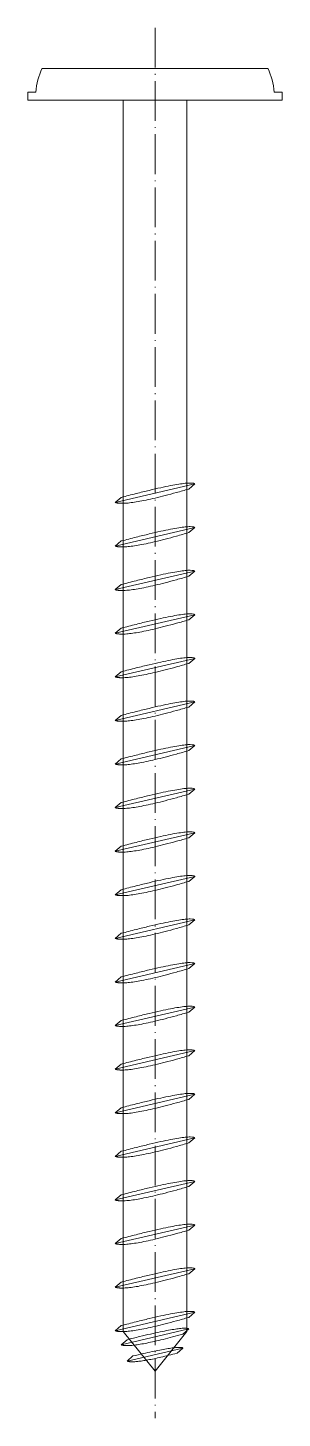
# Model space of a CAD drawing. Header units: metres. Extents: x -16 to 16, y -166 to 9.
import ezdxf

# ---------------------------------------------------------------- set-up
doc = ezdxf.new("R2010")
doc.units = ezdxf.units.M
doc.linetypes.add('MV_hartlijn_staal', pattern=[6.6, 5, -0.8, 0, -0.8])
doc.layers.add('A-DETL-GENF', color=92, linetype='Continuous', lineweight=18)

# ---------------------------------------------------------------- blocks, each defined once
blk = doc.blocks.new('28 schroeven 2D - Tellerkop-schroef 10_0x160mm-3429623-00_0 Basismaterialen')
at = {"layer": 'A-DETL-GENF', "linetype": 'MV_hartlijn_staal', "lineweight": 13}
blk.add_line((0, 9.1), (0, -165.9), dxfattribs=at)
at = {"layer": 'A-DETL-GENF', "lineweight": 5}
for p, q in [((-14.2, 4), (0, 4)), ((14.2, 4), (0, 4)), ((-16, 0), (-16, 1)), ((-16, 1), (-15, 1)), ((16, 1), (15, 1)), ((16, 0), (16, 1)), ((-16, 0), (16, 0)), ((-4, -3.55), (-4, -155)), ((4, -155), (4, -3.55)), ((5, -48.31), (-5, -50.64)), ((4.25, -48.95), (5, -48.31)), ((-5, -50.64), (-4.25, -50)), ((5, -53.8), (-5, -56.13)), ((4.25, -54.44), (5, -53.8)), ((-5, -56.13), (-4.25, -55.49)), ((5, -59.29), (-5, -61.61)), ((4.25, -59.93), (5, -59.29)), ((-5, -61.61), (-4.25, -60.97)), ((5, -64.77), (-5, -67.1)), ((-5, -67.1), (-4.25, -66.46)), ((4.25, -65.41), (5, -64.77)), ((5, -70.26), (-5, -72.59)), ((4.25, -70.9), (5, -70.26)), ((-5, -72.59), (-4.25, -71.95)), ((5, -75.75), (-5, -78.08)), ((4.25, -76.39), (5, -75.75)), ((-5, -78.08), (-4.25, -77.44)), ((5, -81.23), (-5, -83.56)), ((4.25, -81.87), (5, -81.23)), ((-5, -83.56), (-4.25, -82.92)), ((5, -86.72), (-5, -89.05)), ((4.25, -87.36), (5, -86.72)), ((-5, -89.05), (-4.25, -88.41)), ((5, -92.21), (-5, -94.54)), ((4.25, -92.85), (5, -92.21)), ((-5, -94.54), (-4.25, -93.9)), ((5, -97.7), (-5, -100.02)), ((4.25, -98.34), (5, -97.7)), ((-5, -100.02), (-4.25, -99.38)), ((5, -103.18), (-5, -105.51)), ((4.25, -103.82), (5, -103.18)), ((-5, -105.51), (-4.25, -104.87)), ((5, -108.67), (-5, -111)), ((4.25, -109.31), (5, -108.67)), ((-5, -111), (-4.25, -110.36)), ((5, -114.16), (-5, -116.48)), ((4.25, -114.8), (5, -114.16)), ((-5, -116.48), (-4.25, -115.84)), ((5, -119.64), (-5, -121.97)), ((4.25, -120.28), (5, -119.64)), ((-5, -121.97), (-4.25, -121.33)), ((5, -125.13), (-5, -127.46)), ((4.25, -125.77), (5, -125.13)), ((-5, -127.46), (-4.25, -126.82)), ((5, -130.62), (-5, -132.95)), ((4.25, -131.26), (5, -130.62)), ((-5, -132.95), (-4.25, -132.31)), ((5, -136.1), (-5, -138.43)), ((4.25, -136.74), (5, -136.1)), ((-5, -138.43), (-4.25, -137.79)), ((5, -141.59), (-5, -143.92)), ((4.25, -142.23), (5, -141.59)), ((-5, -143.92), (-4.25, -143.28)), ((5, -147.08), (-5, -149.41)), ((4.25, -147.72), (5, -147.08)), ((-5, -149.41), (-4.25, -148.77)), ((5, -152.57), (-5, -154.89)), ((4.25, -153.21), (5, -152.57)), ((-5, -154.89), (-4.25, -154.25)), ((4.26, -154.67), (-4.26, -156.66)), ((-4, -155), (0, -160)), ((0, -160), (4, -155)), ((3.51, -155.31), (4.26, -154.67)), ((-4.26, -156.66), (-3.51, -156.02)), ((3.52, -157.07), (-3.52, -158.71)), ((2.77, -157.71), (3.52, -157.07)), ((-3.52, -158.71), (-2.77, -158.07))]:
    blk.add_line(p, q, dxfattribs=at)
at = {"layer": 'A-DETL-GENF'}
for p, q in [((-4, -3.55), (-4, 0)), ((4, -3.55), (4, 0))]:
    blk.add_line(p, q, dxfattribs=at)
at = {"layer": 'A-DETL-GENF', "lineweight": 5}
for centre, start, end in [((-6.79, 0.41), 154.1259, 175.8741), ((6.79, 0.41), 4.1259, 25.8741)]:
    blk.add_arc(centre, 8.23, start, end, dxfattribs=at)
for points in [[(-5, -50.64), (-3.5, -51.2), (4.25, -48.95)], [(-4.25, -50), (4.37, -47.74), (5, -48.31)], [(-4.25, -55.49), (4.37, -53.23), (5, -53.8)], [(-5, -56.13), (-3.5, -56.69), (4.25, -54.44)], [(-4.25, -60.97), (4.37, -58.71), (5, -59.29)], [(-5, -61.61), (-3.5, -62.17), (4.25, -59.93)], [(-4.25, -66.46), (4.37, -64.2), (5, -64.77)], [(-5, -67.1), (-3.5, -67.66), (4.25, -65.41)], [(-5, -72.59), (-3.5, -73.15), (4.25, -70.9)], [(-4.25, -71.95), (4.37, -69.69), (5, -70.26)], [(-5, -78.08), (-3.5, -78.63), (4.25, -76.39)], [(-4.25, -77.44), (4.37, -75.17), (5, -75.75)], [(-5, -83.56), (-3.5, -84.12), (4.25, -81.87)], [(-4.25, -82.92), (4.37, -80.66), (5, -81.23)], [(-5, -89.05), (-3.5, -89.61), (4.25, -87.36)], [(-4.25, -88.41), (4.37, -86.15), (5, -86.72)], [(-4.25, -93.9), (4.37, -91.63), (5, -92.21)], [(-5, -94.54), (-3.5, -95.1), (4.25, -92.85)], [(-4.25, -99.38), (4.37, -97.12), (5, -97.7)], [(-5, -100.02), (-3.5, -100.58), (4.25, -98.34)], [(-4.25, -104.87), (4.37, -102.61), (5, -103.18)], [(-5, -105.51), (-3.5, -106.07), (4.25, -103.82)], [(-5, -111), (-3.5, -111.56), (4.25, -109.31)], [(-4.25, -110.36), (4.37, -108.1), (5, -108.67)], [(-5, -116.48), (-3.5, -117.04), (4.25, -114.8)], [(-4.25, -115.84), (4.37, -113.58), (5, -114.16)], [(-5, -121.97), (-3.5, -122.53), (4.25, -120.28)], [(-4.25, -121.33), (4.37, -119.07), (5, -119.64)], [(-5, -127.46), (-3.5, -128.02), (4.25, -125.77)], [(-4.25, -126.82), (4.37, -124.56), (5, -125.13)], [(-4.25, -132.31), (4.37, -130.04), (5, -130.62)], [(-5, -132.95), (-3.5, -133.5), (4.25, -131.26)], [(-4.25, -137.79), (4.37, -135.53), (5, -136.1)], [(-5, -138.43), (-3.5, -138.99), (4.25, -136.74)], [(-4.25, -143.28), (4.37, -141.02), (5, -141.59)], [(-5, -143.92), (-3.5, -144.48), (4.25, -142.23)], [(-4.25, -148.77), (4.37, -146.51), (5, -147.08)], [(-5, -149.41), (-3.5, -149.97), (4.25, -147.72)], [(-5, -154.89), (-3.5, -155.45), (4.25, -153.21)], [(-4.25, -154.25), (4.37, -151.99), (5, -152.57)], [(-4.26, -156.66), (-3.01, -157.14), (3.51, -155.31)], [(-3.51, -156.02), (3.73, -154.19), (4.26, -154.67)], [(-2.77, -158.07), (3.1, -156.67), (3.52, -157.07)], [(-3.52, -158.71), (-2.51, -159.11), (2.77, -157.71)]]:
    blk.add_open_spline(points, degree=2, dxfattribs=at)

msp = doc.modelspace()

# ---------------------------------------------------------------- block references
msp.add_blockref('28 schroeven 2D - Tellerkop-schroef 10_0x160mm-3429623-00_0 Basismaterialen', (0, 0))

doc.saveas('drawing.dxf')
